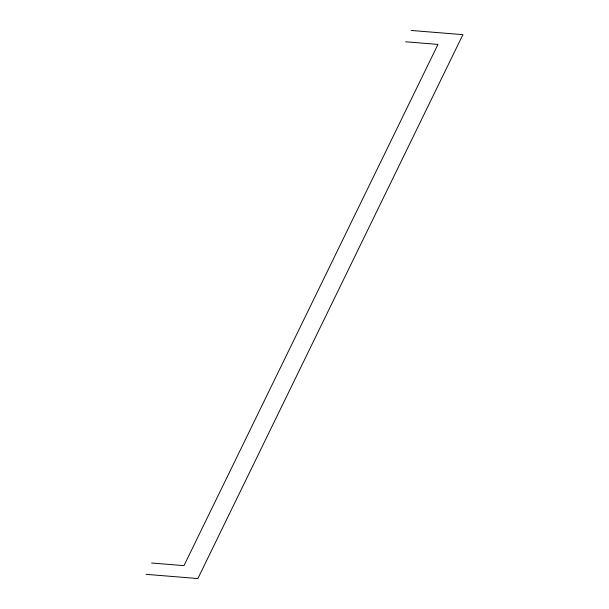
<?xml version="1.0" encoding="UTF-8"?>
<svg xmlns="http://www.w3.org/2000/svg" width="609" height="609" viewBox="0 0 609 609"><rect width="100%" height="100%" fill="white"/><g stroke="black" fill="none" stroke-linecap="round" stroke-linejoin="round"><path stroke-width="0.91" d="M411.128 30.45L462.909 34.66L197.872 578.55L146.091 574.34M405.602 41.777L437.97 44.411L183.979 565.639L151.618 563.013"/></g></svg>
